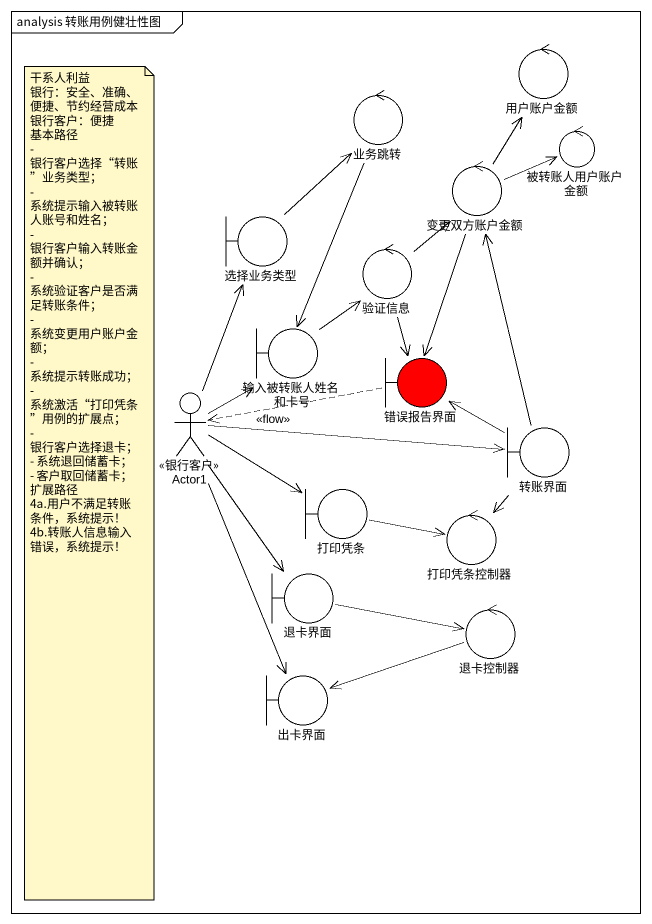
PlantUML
@startuml
mainframe analysis 转账用例健壮性图
control 用户账户金额
control 业务跳转
control 被转账人用户账户金额
control 变更双方账户金额
boundary 选择业务类型
control 验证信息
boundary 输入被转账人姓名和卡号
actor Actor1 <<银行客户>>
boundary 错误报告界面 #FF0000
boundary 转账界面
boundary 打印凭条
control 打印凭条控制器
boundary 退卡界面
control 退卡控制器
boundary 出卡界面
业务跳转 --> 输入被转账人姓名和卡号
变更双方账户金额 -up-> 用户账户金额
变更双方账户金额 -right-> 被转账人用户账户金额
变更双方账户金额 --> 错误报告界面
选择业务类型 -up-> 业务跳转
验证信息 -up-> 变更双方账户金额
验证信息 --> 错误报告界面
输入被转账人姓名和卡号 -up-> 验证信息
Actor1 -up-> 选择业务类型
Actor1 -up-> 输入被转账人姓名和卡号
Actor1 -right-> 转账界面
Actor1 -right-> 打印凭条
Actor1 --> 退卡界面
Actor1 --> 出卡界面
错误报告界面 .left.> Actor1 : <<flow>>
转账界面 -up-> 变更双方账户金额
转账界面 -left-> 错误报告界面
转账界面 --> 打印凭条控制器
打印凭条 -right-> 打印凭条控制器
退卡界面 -right-> 退卡控制器
退卡控制器 -left-> 出卡界面
note as N1
  干系人利益
  银行：安全、准确、便捷、节约经营成本
  银行客户：便捷
  基本路径
  - 银行客户选择“转账”业务类型；
  - 系统提示输入被转账人账号和姓名；
  - 银行客户输入转账金额并确认；
  - 系统验证客户是否满足转账条件；
  - 系统变更用户账户金额；
  - 系统提示转账成功；
  - 系统激活“打印凭条”用例的扩展点；
  - 银行客户选择退卡；
  - 系统退回储蓄卡；
  - 客户取回储蓄卡；
  扩展路径
  4a.用户不满足转账条件，系统提示！
  4b.转账人信息输入错误，系统提示！
end note
@enduml
